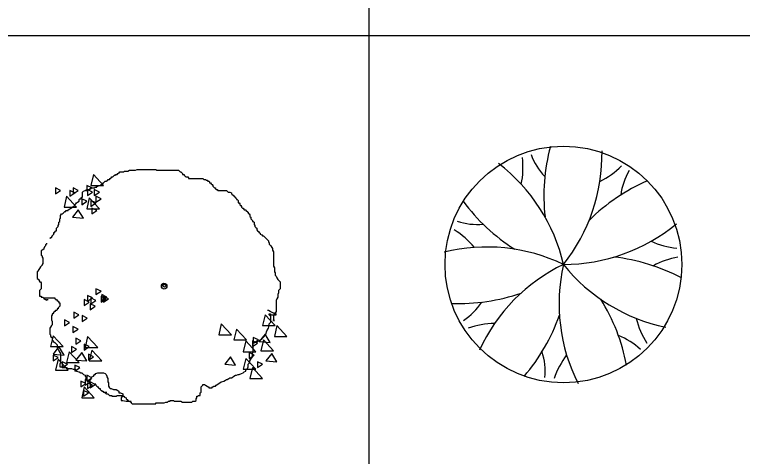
# Model space of a CAD drawing. Header units: inches. Extents: x 7658 to 73799, y 48 to 40262.
# Drawn here: x 53271 to 57548, y 17450 to 20051 of the extents above; entities that cross this region are included whole.
import ezdxf

# ---------------------------------------------------------------- set-up
doc = ezdxf.new("R2010")
doc.units = ezdxf.units.IN
doc.layers.add('www.cad-blocks.net', color=7, linetype='Continuous')

# ---------------------------------------------------------------- blocks, each defined once
blk = doc.blocks.new('A$C516926BB')
for p, q in [((43.9625, 38.5194), (43.9625, 0)), ((0, 19.2339), (62.4121, 19.2339))]:
    blk.add_line(p, q)
blk = doc.blocks.new('A$C1D453E98')
for p, q in [((0.5332, 1.3667), (0.5431, 1.3716)), ((0.5431, 1.3716), (0.5776, 1.3716)), ((0.5776, 1.3716), (0.5875, 1.3765)), ((0.5875, 1.3765), (0.6961, 1.3765)), ((0.6961, 1.3765), (0.7011, 1.3716)), ((0.7011, 1.3716), (0.8294, 1.3716)), ((0.8294, 1.3716), (0.8393, 1.3617)), ((0.3308, 1.3469), (0.316, 1.2828)), ((0.39, 1.2828), (0.3308, 1.3469)), ((0.4295, 1.3223), (0.4345, 1.3272)), ((0.4345, 1.3272), (0.4394, 1.3321)), ((0.4394, 1.3321), (0.4443, 1.3321)), ((0.4443, 1.3321), (0.4493, 1.3371)), ((0.4493, 1.3371), (0.4542, 1.342)), ((0.4542, 1.342), (0.4592, 1.342)), ((0.4592, 1.3469), (0.469, 1.3469)), ((0.4592, 1.342), (0.4592, 1.3469)), ((0.469, 1.3469), (0.474, 1.3519)), ((0.474, 1.3519), (0.4789, 1.3568)), ((0.4789, 1.3568), (0.4838, 1.3568)), ((0.4838, 1.3617), (0.5085, 1.3617)), ((0.4838, 1.3568), (0.4838, 1.3617)), ((0.5085, 1.3617), (0.5135, 1.3667)), ((0.5135, 1.3667), (0.5332, 1.3667)), ((0.8393, 1.3617), (0.8443, 1.3617)), ((0.8443, 1.3617), (0.8492, 1.3568)), ((0.8492, 1.3568), (0.8541, 1.3519)), ((0.8541, 1.3519), (0.8541, 1.3469)), ((0.8541, 1.3469), (0.864, 1.3469)), ((0.864, 1.3469), (0.864, 1.342)), ((0.864, 1.342), (0.8689, 1.3371)), ((0.8689, 1.3371), (0.8739, 1.3321)), ((0.8739, 1.3321), (0.8838, 1.3321)), ((0.8838, 1.3321), (0.8887, 1.3272)), ((0.8887, 1.3272), (0.8887, 1.3223)), ((0.3703, 1.2828), (0.3752, 1.2877)), ((0.3752, 1.2877), (0.3851, 1.2927)), ((0.3851, 1.2927), (0.39, 1.2976)), ((0.39, 1.2976), (0.395, 1.3025)), ((0.395, 1.3025), (0.3999, 1.3075)), ((0.3999, 1.3075), (0.4048, 1.3075)), ((0.4048, 1.3075), (0.4147, 1.3124)), ((0.4147, 1.3173), (0.4246, 1.3173)), ((0.4147, 1.3124), (0.4147, 1.3173)), ((0.4246, 1.3173), (0.4295, 1.3223)), ((0.8887, 1.3223), (0.9726, 1.3223)), ((0.9726, 1.3223), (0.9776, 1.3173)), ((0.9776, 1.3173), (0.9874, 1.3173)), ((0.9874, 1.3173), (0.9924, 1.3124)), ((0.9924, 1.3124), (0.9973, 1.3124)), ((0.9973, 1.3124), (1.0022, 1.3075)), ((1.0022, 1.3075), (1.0072, 1.3075)), ((1.0072, 1.3075), (1.0121, 1.3025)), ((1.0121, 1.3025), (1.0121, 1.2976)), ((1.0121, 1.2976), (1.0171, 1.2976)), ((1.0171, 1.2976), (1.022, 1.2927)), ((1.022, 1.2927), (1.0269, 1.2877)), ((1.0269, 1.2877), (1.0319, 1.2828)), ((0.1086, 1.268), (0.1086, 1.2335)), ((0.1382, 1.2532), (0.1086, 1.268)), ((0.1086, 1.2335), (0.1382, 1.2532)), ((0.1925, 1.2532), (0.1925, 1.2187)), ((0.2222, 1.2384), (0.1925, 1.2532)), ((0.2419, 1.2532), (0.2123, 1.268)), ((0.2123, 1.268), (0.2123, 1.2335)), ((0.2123, 1.2335), (0.2419, 1.2532)), ((0.2666, 1.2433), (0.2715, 1.2483)), ((0.2666, 1.2137), (0.2666, 1.2433)), ((0.2715, 1.2483), (0.2814, 1.2532)), ((0.2814, 1.2532), (0.2913, 1.2581)), ((0.2913, 1.2828), (0.2913, 1.2483)), ((0.3209, 1.268), (0.2913, 1.2828)), ((0.2913, 1.2483), (0.3209, 1.268)), ((0.2913, 1.2581), (0.3061, 1.2581)), ((0.2962, 1.2581), (0.2962, 1.2236)), ((0.3259, 1.2433), (0.2962, 1.2581)), ((0.2962, 1.2236), (0.3259, 1.2433)), ((0.3061, 1.2581), (0.316, 1.268)), ((0.316, 1.2828), (0.39, 1.2828)), ((0.316, 1.268), (0.3357, 1.268)), ((0.3357, 1.268), (0.3407, 1.2729)), ((0.3357, 1.2581), (0.3357, 1.2236)), ((0.3654, 1.2433), (0.3357, 1.2581)), ((0.3357, 1.2236), (0.3654, 1.2433)), ((0.3407, 1.2729), (0.3505, 1.2729)), ((0.3505, 1.2779), (0.3555, 1.2779)), ((0.3505, 1.2729), (0.3505, 1.2779)), ((0.3555, 1.2779), (0.3654, 1.2828)), ((0.3654, 1.2828), (0.3703, 1.2828)), ((1.0319, 1.2828), (1.0319, 1.2779)), ((1.0319, 1.2779), (1.0417, 1.268)), ((1.0417, 1.268), (1.0467, 1.268)), ((1.0467, 1.268), (1.0467, 1.2631)), ((1.0467, 1.2631), (1.0516, 1.2581)), ((1.0516, 1.2581), (1.0566, 1.2581)), ((1.0566, 1.2581), (1.0615, 1.2532)), ((1.0615, 1.2532), (1.1109, 1.2532)), ((1.1109, 1.2532), (1.1158, 1.2483)), ((1.1158, 1.2483), (1.1207, 1.2433)), ((1.1207, 1.2433), (1.1306, 1.2433)), ((1.1306, 1.2433), (1.1405, 1.2384)), ((0.1728, 1.2187), (0.158, 1.1545)), ((0.232, 1.1545), (0.1728, 1.2187)), ((0.1925, 1.2187), (0.2222, 1.2384)), ((0.2469, 1.1989), (0.2518, 1.2039)), ((0.2469, 1.1891), (0.2469, 1.1989)), ((0.2518, 1.2039), (0.2567, 1.2039)), ((0.2567, 1.2039), (0.2617, 1.2137)), ((0.2617, 1.2137), (0.2666, 1.2137)), ((0.2617, 1.2039), (0.2617, 1.1693)), ((0.2913, 1.1891), (0.2617, 1.2039)), ((0.3061, 1.2088), (0.2913, 1.1447)), ((0.3654, 1.1447), (0.3061, 1.2088)), ((0.3456, 1.2187), (0.3456, 1.1841)), ((0.3752, 1.2039), (0.3456, 1.2187)), ((0.3456, 1.1841), (0.3752, 1.2039)), ((1.1405, 1.2384), (1.1405, 1.2335)), ((1.1405, 1.2335), (1.1454, 1.2285)), ((1.1454, 1.2285), (1.1553, 1.2236)), ((1.1553, 1.2236), (1.1553, 1.2187)), ((1.1553, 1.2187), (1.1652, 1.2137)), ((1.1652, 1.2137), (1.1652, 1.2088)), ((1.1652, 1.2088), (1.1701, 1.2039)), ((1.1701, 1.2039), (1.1701, 1.1989)), ((1.1701, 1.1989), (1.175, 1.1989)), ((1.175, 1.1989), (1.18, 1.194)), ((0.2074, 1.1545), (0.2123, 1.1595)), ((0.2123, 1.1595), (0.2222, 1.1644)), ((0.2222, 1.1693), (0.2271, 1.1743)), ((0.2222, 1.1644), (0.2222, 1.1693)), ((0.2271, 1.1743), (0.232, 1.1792)), ((0.232, 1.1792), (0.237, 1.1841)), ((0.237, 1.1841), (0.2469, 1.1891)), ((0.2617, 1.1693), (0.2913, 1.1891)), ((0.316, 1.194), (0.316, 1.1595)), ((0.3456, 1.1792), (0.316, 1.194)), ((0.316, 1.1595), (0.3456, 1.1792)), ((1.18, 1.194), (1.18, 1.1792)), ((1.18, 1.1792), (1.1849, 1.1792)), ((1.1849, 1.1792), (1.1899, 1.1743)), ((1.1899, 1.1743), (1.1899, 1.1693)), ((1.1899, 1.1693), (1.1948, 1.1644)), ((1.1948, 1.1644), (1.1997, 1.1595)), ((1.1997, 1.1595), (1.1997, 1.1545)), ((0.1382, 1.1052), (0.1432, 1.115)), ((0.1432, 1.115), (0.1481, 1.115)), ((0.1481, 1.115), (0.1531, 1.12)), ((0.1531, 1.12), (0.158, 1.1249)), ((0.158, 1.1545), (0.232, 1.1545)), ((0.158, 1.1249), (0.1629, 1.1298)), ((0.1629, 1.1298), (0.1679, 1.1298)), ((0.1679, 1.1348), (0.1827, 1.1348)), ((0.1679, 1.1298), (0.1679, 1.1348)), ((0.1827, 1.1397), (0.1925, 1.1447)), ((0.1827, 1.1348), (0.1827, 1.1397)), ((0.1925, 1.1447), (0.1975, 1.1496)), ((0.1975, 1.1496), (0.2074, 1.1545)), ((0.2419, 1.1397), (0.2074, 1.0953)), ((0.2715, 1.0904), (0.2419, 1.1397)), ((0.2913, 1.1447), (0.3654, 1.1447)), ((0.3209, 1.1496), (0.3209, 1.115)), ((0.3505, 1.1348), (0.3209, 1.1496)), ((0.3209, 1.115), (0.3505, 1.1348)), ((1.1997, 1.1545), (1.2047, 1.1496)), ((1.2047, 1.1496), (1.2096, 1.1496)), ((1.2096, 1.1496), (1.2145, 1.1397)), ((1.2145, 1.1397), (1.2244, 1.1397)), ((1.2244, 1.1397), (1.2244, 1.1348)), ((1.2244, 1.1348), (1.2343, 1.1298)), ((1.2343, 1.1298), (1.2343, 1.1249)), ((1.2343, 1.1249), (1.2392, 1.1249)), ((1.2392, 1.1249), (1.2392, 1.12)), ((1.2392, 1.12), (1.2442, 1.115)), ((1.2442, 1.115), (1.2491, 1.1101)), ((0.1284, 1.0657), (0.1333, 1.0706)), ((0.1333, 1.0854), (0.1382, 1.0904)), ((0.1333, 1.0706), (0.1333, 1.0854)), ((0.1382, 1.0904), (0.1382, 1.1052)), ((0.2074, 1.0953), (0.2715, 1.0904)), ((1.2491, 1.1101), (1.2491, 1.1002)), ((1.2491, 1.1002), (1.254, 1.0953)), ((1.254, 1.0953), (1.254, 1.0854)), ((1.254, 1.0854), (1.2639, 1.0756)), ((1.2639, 1.0756), (1.2639, 1.0706)), ((1.2639, 1.0706), (1.2689, 1.0706)), ((1.2689, 1.0706), (1.2738, 1.0657)), ((0.1136, 1.0312), (0.1185, 1.0361)), ((0.1136, 1.0164), (0.1136, 1.0312)), ((0.1185, 1.0361), (0.1234, 1.041)), ((0.1234, 1.041), (0.1234, 1.0509)), ((0.1234, 1.0509), (0.1284, 1.0509)), ((0.1284, 1.0509), (0.1284, 1.0657)), ((1.2738, 1.0657), (1.2738, 1.0509)), ((1.2738, 1.0509), (1.2787, 1.0509)), ((1.2787, 1.0509), (1.2787, 1.041)), ((1.2787, 1.041), (1.2837, 1.0361)), ((1.2837, 1.0361), (1.2886, 1.0312)), ((1.2886, 1.0312), (1.2886, 1.0213)), ((0.0889, 0.9868), (0.0938, 0.9917)), ((0.0889, 0.9818), (0.0889, 0.9868)), ((0.0938, 0.9917), (0.0987, 0.9966)), ((0.0987, 1.0065), (0.1037, 1.0065)), ((0.0987, 0.9966), (0.0987, 1.0065)), ((0.1037, 1.0114), (0.1086, 1.0114)), ((0.1037, 1.0065), (0.1037, 1.0114)), ((0.1086, 1.0164), (0.1136, 1.0164)), ((0.1086, 1.0114), (0.1086, 1.0164)), ((1.2886, 1.0213), (1.2935, 1.0164)), ((1.2935, 1.0164), (1.2985, 1.0114)), ((1.2985, 1.0114), (1.3034, 1.0065)), ((1.3034, 1.0065), (1.3083, 1.0016)), ((1.3083, 1.0016), (1.3083, 0.9966)), ((1.3083, 0.9966), (1.3182, 0.9917)), ((1.3182, 0.9917), (1.3232, 0.9868)), ((1.3232, 0.9868), (1.3281, 0.9868)), ((1.3281, 0.9868), (1.333, 0.9818)), ((0.0543, 0.9424), (0.0543, 0.9374)), ((0.0741, 0.972), (0.079, 0.972)), ((0.079, 0.9769), (0.0839, 0.9769)), ((0.079, 0.972), (0.079, 0.9769)), ((0.0839, 0.9769), (0.0889, 0.9818)), ((1.333, 0.9818), (1.338, 0.9769)), ((1.338, 0.9769), (1.3429, 0.972)), ((1.3429, 0.972), (1.3478, 0.967)), ((1.3478, 0.967), (1.3528, 0.9621)), ((1.3528, 0.9621), (1.3577, 0.9572)), ((1.3577, 0.9572), (1.3577, 0.9522)), ((1.3577, 0.9522), (1.3627, 0.9424)), ((1.3627, 0.9424), (1.3627, 0.9374)), ((0.0296, 0.9029), (0.0247, 0.898)), ((0.0395, 0.9078), (0.0296, 0.9029)), ((0.0444, 0.9226), (0.0395, 0.9128)), ((0.0395, 0.9128), (0.0395, 0.9078)), ((0.0494, 0.9276), (0.0444, 0.9226)), ((0.0543, 0.9374), (0.0494, 0.9325)), ((0.0494, 0.9325), (0.0494, 0.9276)), ((1.3627, 0.9374), (1.3725, 0.9276)), ((1.3725, 0.9276), (1.3775, 0.9177)), ((1.3775, 0.9177), (1.3824, 0.9128)), ((1.3824, 0.9128), (1.3824, 0.9029)), ((1.3824, 0.9029), (1.3873, 0.893)), ((0.0247, 0.898), (0.0247, 0.8733)), ((0.0247, 0.8733), (0.0296, 0.8684)), ((0.0296, 0.8684), (0.0296, 0.8585)), ((0.0296, 0.8585), (0.0346, 0.8585)), ((0.0346, 0.8585), (0.0346, 0.819)), ((1.3873, 0.893), (1.3873, 0.8091)), ((0.0296, 0.8141), (0.0197, 0.8042)), ((0.0296, 0.819), (0.0296, 0.8141)), ((0.0346, 0.819), (0.0296, 0.819)), ((0.0049, 0.7795), (0, 0.7746)), ((0, 0.7746), (0, 0.7351)), ((0.0099, 0.7894), (0.0049, 0.7795)), ((0.0148, 0.7943), (0.0099, 0.7894)), ((0.0197, 0.8042), (0.0148, 0.7943)), ((1.3873, 0.8091), (1.3923, 0.7993)), ((1.3923, 0.7993), (1.3923, 0.7746)), ((1.3923, 0.7746), (1.3972, 0.7697)), ((0, 0.7351), (0.0099, 0.7302)), ((0.0099, 0.7302), (0.0099, 0.7253)), ((1.3972, 0.7697), (1.3972, 0.7549)), ((1.3972, 0.7549), (1.4022, 0.7499)), ((1.4022, 0.7499), (1.4071, 0.7401)), ((1.4071, 0.7401), (1.412, 0.7302)), ((1.412, 0.7302), (1.417, 0.7253)), ((0.0099, 0.7253), (0.0148, 0.7203)), ((0.0148, 0.7203), (0.0148, 0.7154)), ((0.0148, 0.7154), (0.0197, 0.7154)), ((0.0197, 0.7154), (0.0247, 0.7105)), ((0.0247, 0.7105), (0.0247, 0.6759)), ((1.417, 0.7253), (1.4219, 0.7203)), ((1.4219, 0.7203), (1.4268, 0.7154)), ((1.4268, 0.7154), (1.4268, 0.6759)), ((0.0197, 0.671), (0.0148, 0.6661)), ((0.0148, 0.6661), (0.0148, 0.6315)), ((0.0247, 0.6759), (0.0197, 0.671)), ((0.3456, 0.6759), (0.3456, 0.6414)), ((0.3752, 0.6611), (0.3456, 0.6759)), ((0.3456, 0.6414), (0.3752, 0.6611)), ((1.417, 0.6513), (1.412, 0.6414)), ((1.4268, 0.6759), (1.417, 0.6661)), ((1.417, 0.6661), (1.417, 0.6513)), ((0.0148, 0.6315), (0.0247, 0.6315)), ((0.0247, 0.6315), (0.0247, 0.6266)), ((0.0247, 0.6266), (0.0346, 0.6266)), ((0.0346, 0.6266), (0.0395, 0.6217)), ((0.0395, 0.6217), (0.1037, 0.6217)), ((0.0395, 0.6217), (0.0395, 0.6167)), ((0.0395, 0.6167), (0.0444, 0.6167)), ((0.0444, 0.6167), (0.0494, 0.6118)), ((0.0494, 0.6118), (0.0543, 0.6118)), ((0.0543, 0.6069), (0.0592, 0.6118)), ((0.0543, 0.6118), (0.0543, 0.6069)), ((0.0592, 0.6118), (0.0642, 0.6118)), ((0.1037, 0.6217), (0.1037, 0.6167)), ((0.1037, 0.6167), (0.1086, 0.6167)), ((0.1086, 0.6167), (0.1086, 0.6118)), ((0.1086, 0.6118), (0.1136, 0.6118)), ((0.1136, 0.6118), (0.1185, 0.6069)), ((0.1185, 0.6069), (0.1234, 0.6019)), ((0.1234, 0.6019), (0.1284, 0.597)), ((0.2765, 0.6118), (0.2765, 0.5773)), ((0.3061, 0.597), (0.2765, 0.6118)), ((0.2962, 0.6365), (0.2962, 0.6019)), ((0.3259, 0.6217), (0.2962, 0.6365)), ((0.2962, 0.6019), (0.3259, 0.6217)), ((0.316, 0.6217), (0.316, 0.5871)), ((0.3456, 0.6069), (0.316, 0.6217)), ((0.316, 0.5871), (0.3456, 0.6069)), ((0.3752, 0.6315), (0.3752, 0.597)), ((0.4048, 0.6167), (0.3752, 0.6315)), ((0.3752, 0.597), (0.4048, 0.6167)), ((0.3802, 0.6414), (0.3802, 0.6069)), ((0.4098, 0.6266), (0.3802, 0.6414)), ((0.3802, 0.6069), (0.4098, 0.6266)), ((0.39, 0.6315), (0.39, 0.597)), ((0.4197, 0.6167), (0.39, 0.6315)), ((0.39, 0.597), (0.4197, 0.6167)), ((1.4071, 0.6167), (1.4022, 0.6069)), ((1.4022, 0.6069), (1.4022, 0.5427)), ((1.412, 0.6266), (1.4071, 0.6167)), ((1.412, 0.6414), (1.412, 0.6266)), ((0.1185, 0.5575), (0.1185, 0.5526)), ((0.1234, 0.5575), (0.1185, 0.5575)), ((0.1284, 0.5674), (0.1234, 0.5625)), ((0.1234, 0.5625), (0.1234, 0.5575)), ((0.1284, 0.597), (0.1284, 0.5921)), ((0.1284, 0.5921), (0.1333, 0.5921)), ((0.1333, 0.5723), (0.1284, 0.5674)), ((0.1333, 0.5921), (0.1333, 0.5723)), ((0.2765, 0.5773), (0.3061, 0.597)), ((0.311, 0.5871), (0.311, 0.5526)), ((0.3407, 0.5723), (0.311, 0.5871)), ((0.311, 0.5526), (0.3407, 0.5723)), ((0.0839, 0.5181), (0.0839, 0.4934)), ((0.0889, 0.5181), (0.0839, 0.5181)), ((0.0889, 0.5279), (0.0889, 0.5181)), ((0.0938, 0.5279), (0.0889, 0.5279)), ((0.0987, 0.5378), (0.0938, 0.5329)), ((0.0938, 0.5329), (0.0938, 0.5279)), ((0.1037, 0.5427), (0.0987, 0.5378)), ((0.1086, 0.5477), (0.1037, 0.5427)), ((0.1136, 0.5477), (0.1086, 0.5477)), ((0.1185, 0.5526), (0.1136, 0.5477)), ((0.2453, 0.5225), (0.2157, 0.5373)), ((0.2157, 0.5373), (0.2157, 0.5028)), ((0.2157, 0.5028), (0.2453, 0.5225)), ((0.265, 0.5176), (0.265, 0.483)), ((0.2947, 0.5028), (0.265, 0.5176)), ((1.338, 0.523), (1.3232, 0.4588)), ((1.3972, 0.4588), (1.338, 0.523)), ((1.3577, 0.5477), (1.3528, 0.5477)), ((1.3676, 0.5427), (1.3577, 0.5477)), ((1.3627, 0.5279), (1.3676, 0.5279)), ((1.3627, 0.523), (1.3627, 0.5279)), ((1.3725, 0.5131), (1.3627, 0.523)), ((1.3873, 0.5329), (1.3676, 0.5427)), ((1.3676, 0.5279), (1.3725, 0.523)), ((1.3725, 0.523), (1.4022, 0.523)), ((1.3923, 0.5329), (1.3873, 0.5329)), ((1.3923, 0.5279), (1.3873, 0.5181)), ((1.3873, 0.5181), (1.3873, 0.4884)), ((1.3972, 0.5279), (1.3923, 0.5329)), ((1.3972, 0.5329), (1.3923, 0.5279)), ((1.4022, 0.5427), (1.3972, 0.5329)), ((1.4022, 0.5279), (1.3972, 0.5279)), ((1.4022, 0.523), (1.4022, 0.5279)), ((0.0839, 0.4934), (0.0889, 0.4835)), ((0.0889, 0.4835), (0.0889, 0.4638)), ((0.1614, 0.4929), (0.1614, 0.4584)), ((0.191, 0.4781), (0.1614, 0.4929)), ((0.1614, 0.4584), (0.191, 0.4781)), ((0.265, 0.483), (0.2947, 0.5028)), ((1.3627, 0.4687), (1.3725, 0.4786)), ((1.3725, 0.4786), (1.3725, 0.5131)), ((1.3873, 0.4884), (1.3873, 0.4934)), ((1.3923, 0.4884), (1.3873, 0.4884)), ((1.3873, 0.4884), (1.3923, 0.4884)), ((0.079, 0.449), (0.0741, 0.444)), ((0.0741, 0.444), (0.0741, 0.4095)), ((0.0839, 0.4588), (0.079, 0.449)), ((0.0889, 0.4638), (0.0839, 0.4588)), ((0.2107, 0.4534), (0.2107, 0.4189)), ((0.2404, 0.4386), (0.2107, 0.4534)), ((0.2107, 0.4189), (0.2404, 0.4386)), ((1.0812, 0.4687), (1.0664, 0.4046)), ((1.1405, 0.4046), (1.0812, 0.4687)), ((1.1701, 0.4391), (1.1553, 0.375)), ((1.2294, 0.375), (1.1701, 0.4391)), ((1.3232, 0.4588), (1.3972, 0.4588)), ((1.3429, 0.4095), (1.3478, 0.4292)), ((1.3478, 0.4292), (1.3577, 0.444)), ((1.3577, 0.444), (1.3627, 0.4588)), ((1.3627, 0.4588), (1.3627, 0.4687)), ((1.4071, 0.4588), (1.3923, 0.3947)), ((1.4663, 0.3947), (1.4071, 0.4588)), ((0.0741, 0.4095), (0.079, 0.4046)), ((0.079, 0.4046), (0.079, 0.3947)), ((0.0938, 0.3996), (0.079, 0.3355)), ((0.079, 0.3947), (0.0889, 0.3898)), ((0.0889, 0.3898), (0.0889, 0.375)), ((0.1531, 0.3355), (0.0938, 0.3996)), ((0.2962, 0.3947), (0.2814, 0.3306)), ((0.3555, 0.3306), (0.2962, 0.3947)), ((1.0664, 0.4046), (1.1405, 0.4046)), ((1.2689, 0.3898), (1.2689, 0.3552)), ((1.2985, 0.375), (1.2689, 0.3898)), ((1.338, 0.4095), (1.3034, 0.3651)), ((1.3232, 0.3848), (1.333, 0.3947)), ((1.333, 0.3947), (1.3429, 0.4095)), ((1.3676, 0.3602), (1.338, 0.4095)), ((1.3923, 0.3947), (1.4663, 0.3947)), ((0.0889, 0.375), (0.0938, 0.37)), ((0.0938, 0.37), (0.0938, 0.3651)), ((0.0938, 0.3651), (0.1037, 0.3602)), ((0.1037, 0.3602), (0.1086, 0.3552)), ((0.1086, 0.3552), (0.1136, 0.3503)), ((0.1136, 0.3503), (0.1185, 0.3454)), ((0.1185, 0.3454), (0.1185, 0.3306)), ((0.2271, 0.3848), (0.2271, 0.3503)), ((0.2567, 0.37), (0.2271, 0.3848)), ((0.2271, 0.3503), (0.2567, 0.37)), ((0.2765, 0.3503), (0.2765, 0.3158)), ((0.3061, 0.3355), (0.2765, 0.3503)), ((1.1553, 0.375), (1.2294, 0.375)), ((1.2244, 0.37), (1.2096, 0.3059)), ((1.2837, 0.3059), (1.2244, 0.37)), ((1.2639, 0.37), (1.2639, 0.3355)), ((1.2935, 0.3552), (1.2639, 0.37)), ((1.2639, 0.3355), (1.2935, 0.3552)), ((1.2689, 0.3552), (1.2985, 0.375)), ((1.2689, 0.3602), (1.2787, 0.3602)), ((1.2689, 0.3059), (1.2689, 0.3602)), ((1.2787, 0.3602), (1.2886, 0.3651)), ((1.2886, 0.3651), (1.2935, 0.3651)), ((1.2935, 0.3651), (1.2985, 0.37)), ((1.2985, 0.37), (1.3034, 0.37)), ((1.3034, 0.37), (1.3083, 0.375)), ((1.3034, 0.3651), (1.3676, 0.3602)), ((1.3083, 0.375), (1.3182, 0.3799)), ((1.3281, 0.375), (1.3133, 0.3108)), ((1.3182, 0.3799), (1.3232, 0.3848)), ((1.3873, 0.3108), (1.3281, 0.375)), ((0.079, 0.3355), (0.1531, 0.3355)), ((0.1284, 0.3355), (0.0938, 0.2911)), ((0.1185, 0.3306), (0.1284, 0.3108)), ((0.158, 0.2862), (0.1284, 0.3355)), ((0.1284, 0.3108), (0.1333, 0.301)), ((0.1333, 0.301), (0.1382, 0.296)), ((0.1876, 0.3059), (0.1728, 0.2418)), ((0.2469, 0.2418), (0.1876, 0.3059)), ((0.232, 0.3207), (0.2024, 0.3355)), ((0.2024, 0.3355), (0.2024, 0.301)), ((0.2024, 0.301), (0.232, 0.3207)), ((0.2617, 0.301), (0.2271, 0.2566)), ((0.2913, 0.2516), (0.2617, 0.301)), ((0.2765, 0.3158), (0.3061, 0.3355)), ((0.2814, 0.3306), (0.3555, 0.3306)), ((0.3209, 0.3158), (0.3061, 0.2516)), ((0.3802, 0.2516), (0.3209, 0.3158)), ((1.2096, 0.3059), (1.2837, 0.3059)), ((1.2442, 0.301), (1.2442, 0.2664)), ((1.2738, 0.2862), (1.2442, 0.301)), ((1.2639, 0.296), (1.2689, 0.3059)), ((1.3133, 0.3108), (1.3873, 0.3108)), ((0.0938, 0.2911), (0.158, 0.2862)), ((0.0938, 0.2862), (0.0938, 0.2516)), ((0.1234, 0.2714), (0.0938, 0.2862)), ((0.0938, 0.2516), (0.1234, 0.2714)), ((0.1234, 0.2615), (0.1086, 0.1974)), ((0.1827, 0.1974), (0.1234, 0.2615)), ((0.1382, 0.296), (0.1382, 0.2418)), ((0.3012, 0.2911), (0.3012, 0.2566)), ((0.3308, 0.2763), (0.3012, 0.2911)), ((0.3012, 0.2566), (0.3308, 0.2763)), ((1.1355, 0.2763), (1.101, 0.2319)), ((1.1652, 0.227), (1.1355, 0.2763)), ((1.2244, 0.2664), (1.2096, 0.2023)), ((1.2837, 0.2023), (1.2244, 0.2664)), ((1.2442, 0.2664), (1.2738, 0.2862)), ((1.2491, 0.2516), (1.254, 0.2615)), ((1.254, 0.2615), (1.2639, 0.2763)), ((1.2639, 0.2763), (1.2639, 0.296)), ((1.3775, 0.296), (1.3429, 0.2516)), ((1.4071, 0.2467), (1.3775, 0.296)), ((0.1382, 0.2418), (0.1333, 0.2319)), ((0.1333, 0.2319), (0.1333, 0.2171)), ((0.1333, 0.2171), (0.1432, 0.2171)), ((0.1432, 0.2171), (0.1481, 0.2122)), ((0.1481, 0.2467), (0.1481, 0.2122)), ((0.1777, 0.2319), (0.1481, 0.2467)), ((0.1481, 0.2122), (0.1777, 0.2319)), ((0.1728, 0.2418), (0.2469, 0.2418)), ((0.2518, 0.2122), (0.2222, 0.227)), ((0.2222, 0.227), (0.2222, 0.1924)), ((0.2271, 0.2566), (0.2913, 0.2516)), ((0.3061, 0.2516), (0.3802, 0.2516)), ((1.101, 0.2319), (1.1652, 0.227)), ((1.2343, 0.2072), (1.2392, 0.2171)), ((1.2392, 0.2319), (1.2491, 0.2418)), ((1.2392, 0.2171), (1.2392, 0.2319)), ((1.2491, 0.2418), (1.2491, 0.2516)), ((1.2935, 0.2467), (1.2935, 0.2122)), ((1.3232, 0.2319), (1.2935, 0.2467)), ((1.2935, 0.2122), (1.3232, 0.2319)), ((1.3429, 0.2516), (1.4071, 0.2467)), ((0.1086, 0.1974), (0.1827, 0.1974)), ((0.1481, 0.2122), (0.1728, 0.2122)), ((0.1728, 0.2122), (0.1827, 0.2072)), ((0.1827, 0.2072), (0.2024, 0.2072)), ((0.2024, 0.2072), (0.2123, 0.2023)), ((0.2123, 0.2023), (0.2222, 0.2023)), ((0.2222, 0.1924), (0.2518, 0.2122)), ((0.2222, 0.2023), (0.232, 0.1924)), ((0.232, 0.1924), (0.2469, 0.1875)), ((0.2469, 0.1875), (0.2567, 0.1826)), ((0.2567, 0.1826), (0.2617, 0.1826)), ((0.2617, 0.1826), (0.2666, 0.1776)), ((0.2666, 0.1776), (0.2715, 0.1727)), ((0.2715, 0.1727), (0.2814, 0.1678)), ((0.3357, 0.1727), (0.3407, 0.1727)), ((0.3357, 0.1678), (0.3357, 0.1727)), ((0.3407, 0.1727), (0.3456, 0.1776)), ((0.3456, 0.1776), (0.3555, 0.1826)), ((0.3555, 0.1826), (0.39, 0.1826)), ((0.39, 0.1826), (0.3999, 0.1776)), ((0.3999, 0.1776), (0.4048, 0.1727)), ((0.4048, 0.1727), (0.4098, 0.1628)), ((1.1701, 0.1678), (1.18, 0.1727)), ((1.18, 0.1727), (1.1849, 0.1727)), ((1.1849, 0.1727), (1.1997, 0.1776)), ((1.1997, 0.1776), (1.2096, 0.1826)), ((1.2096, 0.2023), (1.2837, 0.2023)), ((1.2096, 0.1826), (1.2145, 0.1875)), ((1.2145, 0.1875), (1.2244, 0.1924)), ((1.2244, 0.1974), (1.2343, 0.2072)), ((1.2244, 0.1924), (1.2244, 0.1974)), ((1.2639, 0.2122), (1.2491, 0.148)), ((1.3232, 0.148), (1.2639, 0.2122)), ((0.2567, 0.1332), (0.2567, 0.0987)), ((0.2864, 0.1184), (0.2567, 0.1332)), ((0.2814, 0.1678), (0.2814, 0.1628)), ((0.2814, 0.1628), (0.2864, 0.1579)), ((0.2814, 0.1431), (0.2814, 0.1085)), ((0.311, 0.1283), (0.2814, 0.1431)), ((0.2864, 0.1579), (0.2864, 0.148)), ((0.2864, 0.148), (0.2962, 0.1381)), ((0.2913, 0.1678), (0.2913, 0.1332)), ((0.3209, 0.1529), (0.2913, 0.1678)), ((0.2913, 0.1332), (0.3209, 0.1529)), ((0.2962, 0.1381), (0.2962, 0.1332)), ((0.2962, 0.1332), (0.3061, 0.1332)), ((0.3061, 0.1332), (0.311, 0.1381)), ((0.311, 0.1381), (0.316, 0.1431)), ((0.316, 0.1431), (0.3209, 0.1579)), ((0.3209, 0.1579), (0.3308, 0.1628)), ((0.3308, 0.1628), (0.3357, 0.1678)), ((0.4098, 0.1628), (0.4098, 0.1579)), ((0.4098, 0.1579), (0.4147, 0.148)), ((0.4147, 0.148), (0.4147, 0.1283)), ((1.0812, 0.1283), (1.0961, 0.1332)), ((1.0961, 0.1332), (1.1059, 0.1381)), ((1.1059, 0.1381), (1.1109, 0.1431)), ((1.1109, 0.1431), (1.1158, 0.1431)), ((1.1158, 0.1431), (1.1257, 0.148)), ((1.1257, 0.148), (1.1306, 0.1529)), ((1.1306, 0.1529), (1.1405, 0.1529)), ((1.1405, 0.1529), (1.1504, 0.1579)), ((1.1504, 0.1579), (1.1553, 0.1628)), ((1.1553, 0.1628), (1.1652, 0.1678)), ((1.1652, 0.1678), (1.1701, 0.1678)), ((1.2491, 0.148), (1.3232, 0.148)), ((0.2567, 0.0987), (0.2864, 0.1184)), ((0.2765, 0.0987), (0.2617, 0.0345)), ((0.3357, 0.0345), (0.2765, 0.0987)), ((0.2814, 0.1085), (0.311, 0.1283)), ((0.2962, 0.1233), (0.2962, 0.0888)), ((0.3259, 0.1085), (0.2962, 0.1233)), ((0.2962, 0.0888), (0.3259, 0.1085)), ((0.311, 0.1283), (0.311, 0.0937)), ((0.3407, 0.1135), (0.311, 0.1283)), ((0.311, 0.0937), (0.3407, 0.1135)), ((0.3407, 0.1184), (0.3407, 0.1135)), ((0.3407, 0.1135), (0.3456, 0.1135)), ((0.3456, 0.1135), (0.3456, 0.1085)), ((0.3456, 0.1085), (0.3505, 0.1036)), ((0.3505, 0.1036), (0.3555, 0.0987)), ((0.3555, 0.0987), (0.3604, 0.0937)), ((0.3604, 0.0937), (0.3654, 0.0888)), ((0.3654, 0.0888), (0.3703, 0.0888)), ((0.3703, 0.0888), (0.3703, 0.0839)), ((0.4147, 0.1283), (0.4197, 0.1233)), ((0.4197, 0.1233), (0.4197, 0.1036)), ((0.4197, 0.1036), (0.4246, 0.0937)), ((0.4246, 0.0937), (0.4295, 0.0888)), ((0.4295, 0.0888), (0.4345, 0.0888)), ((0.4345, 0.0888), (0.4493, 0.0839)), ((0.9627, 0.0987), (0.9677, 0.1036)), ((0.9627, 0.0691), (0.9627, 0.0987)), ((0.9677, 0.1036), (0.9726, 0.1085)), ((0.9726, 0.1135), (0.9825, 0.1135)), ((0.9726, 0.1085), (0.9726, 0.1135)), ((0.9825, 0.1135), (0.9874, 0.1085)), ((0.9874, 0.1085), (0.9973, 0.1036)), ((0.9973, 0.1036), (1.0022, 0.0987)), ((1.0022, 0.0987), (1.0072, 0.0987)), ((1.0072, 0.0987), (1.0072, 0.0937)), ((1.0072, 0.0937), (1.0269, 0.0937)), ((1.0269, 0.0987), (1.0319, 0.0987)), ((1.0269, 0.0937), (1.0269, 0.0987)), ((1.0319, 0.0987), (1.0368, 0.1036)), ((1.0368, 0.1036), (1.0467, 0.1036)), ((1.0467, 0.1036), (1.0516, 0.1085)), ((1.0516, 0.1085), (1.0664, 0.1184)), ((1.0664, 0.1184), (1.0812, 0.1283)), ((0.2715, 0.0789), (0.2715, 0.0444)), ((0.3012, 0.0641), (0.2715, 0.0789)), ((0.2715, 0.0444), (0.3012, 0.0641)), ((0.3703, 0.0839), (0.3752, 0.0789)), ((0.3752, 0.0789), (0.3802, 0.0789)), ((0.3802, 0.0789), (0.3802, 0.074)), ((0.3802, 0.074), (0.3851, 0.074)), ((0.3851, 0.074), (0.39, 0.0691)), ((0.39, 0.0691), (0.395, 0.0691)), ((0.39, 0.0691), (0.4098, 0.0691)), ((0.395, 0.0691), (0.3999, 0.0641)), ((0.3999, 0.0641), (0.4098, 0.0592)), ((0.4098, 0.0592), (0.4147, 0.0592)), ((0.4147, 0.0592), (0.4197, 0.0543)), ((0.4197, 0.0543), (0.4246, 0.0493)), ((0.4246, 0.0493), (0.4394, 0.0493)), ((0.4394, 0.0493), (0.4394, 0.0444)), ((0.4394, 0.0444), (0.4641, 0.0444)), ((0.4493, 0.0839), (0.4641, 0.0839)), ((0.4641, 0.0839), (0.474, 0.0789)), ((0.4641, 0.0444), (0.469, 0.0493)), ((0.469, 0.0493), (0.4987, 0.0493)), ((0.474, 0.0789), (0.4789, 0.074)), ((0.4789, 0.074), (0.4789, 0.0641)), ((0.4789, 0.0641), (0.4888, 0.0641)), ((0.4888, 0.0641), (0.5036, 0.0592)), ((0.4987, 0.0444), (0.4937, 0.0345)), ((0.5036, 0.0493), (0.4987, 0.0444)), ((0.4987, 0.0493), (0.5036, 0.0444)), ((0.5036, 0.0592), (0.5036, 0.0493)), ((0.5036, 0.0444), (0.5085, 0.0444)), ((0.5085, 0.0444), (0.5135, 0.0395)), ((0.9381, 0.0345), (0.9381, 0.0444)), ((0.9381, 0.0444), (0.943, 0.0444)), ((0.943, 0.0444), (0.9479, 0.0493)), ((0.9479, 0.0493), (0.9578, 0.0493)), ((0.9578, 0.0641), (0.9627, 0.0691)), ((0.9578, 0.0493), (0.9578, 0.0641)), ((0.2617, 0.0345), (0.3357, 0.0345)), ((0.4937, 0.0345), (0.4937, 0.0197)), ((0.4937, 0.0197), (0.5036, 0.0197)), ((0.5036, 0.0197), (0.5233, 0.0148)), ((0.5135, 0.0395), (0.5233, 0.0345)), ((0.5233, 0.0345), (0.5233, 0.0296)), ((0.5233, 0.0296), (0.5283, 0.0247)), ((0.5233, 0.0148), (0.553, 0.0148)), ((0.5283, 0.0247), (0.5332, 0.0197)), ((0.5332, 0.0197), (0.5431, 0.0148)), ((0.5431, 0.0148), (0.553, 0.0099)), ((0.553, 0.0099), (0.553, 0.0049)), ((0.553, 0.0049), (0.5579, 0)), ((0.6961, 0.0049), (0.7455, 0.0049)), ((0.6961, 0), (0.6961, 0.0049)), ((0.7455, 0.0049), (0.7554, 0.0099)), ((0.7554, 0.0099), (0.7653, 0.0099)), ((0.7653, 0.0099), (0.7702, 0.0148)), ((0.7702, 0.0148), (0.7801, 0.0148)), ((0.7801, 0.0197), (0.7998, 0.0197)), ((0.7801, 0.0148), (0.7801, 0.0197)), ((0.7998, 0.0197), (0.8048, 0.0148)), ((0.8048, 0.0148), (0.8443, 0.0148)), ((0.8443, 0.0148), (0.8541, 0.0099)), ((0.8541, 0.0099), (0.9084, 0.0099)), ((0.9084, 0.0099), (0.9134, 0.0148)), ((0.9134, 0.0148), (0.9282, 0.0148)), ((0.9282, 0.0148), (0.9331, 0.0197)), ((0.9331, 0.0296), (0.9381, 0.0345)), ((0.9331, 0.0197), (0.9331, 0.0296)), ((0.5579, 0), (0.6961, 0))]:
    blk.add_line(p, q)
for centre, major_axis in [((0.7457, 0.6904), (0.0117, 0.0117)), ((0.7421, 0.7025), (0.00396, 0.00396)), ((0.7471, 0.6946), (0.00647, 0.00647))]:
    blk.add_ellipse(centre, major_axis=major_axis, ratio=1, start_param=5.497787, end_param=11.780972)
blk = doc.blocks.new('A$C551E19BD')
blk.add_circle((0.7011, 0.6995), 0.6951)
for centre, radius, start, end in [((1.7023, 1.1015), 1.1163, 164.9199, 186.3071), ((-0.0371, 1.2695), 0.5007, 348.577, 6.6511), ((0.8645, 1.4778), 0.3778, 200.5483, 223.8176), ((-0.114, 1.3479), 1.0415, 321.4984, 1.0521), ((-0.314, 0.4665), 1.0415, 12.927, 52.4806), ((0.6865, 1.632), 0.5007, 297.1484, 315.2226), ((1.4114, 1.057), 0.3778, 149.1197, 172.389), ((1.6396, 0.1674), 1.1163, 113.4913, 134.8785), ((1.011, 1.7329), 1.1163, 216.3485, 237.7357), ((0.1945, 1.3125), 0.3778, 251.9768, 275.2462), ((-0.2048, 0.4778), 0.5007, 40.0055, 58.0797), ((0.6998, 1.741), 1.0415, 270.0699, 309.6235), ((1.421, 1.2924), 0.5007, 245.7198, 263.794), ((0.2504, -0.2393), 1.0415, 64.3556, 103.9092), ((0.8702, -0.366), 1.1163, 62.0627, 83.45), ((1.4234, 0.3671), 0.3778, 97.6911, 120.9604), ((1.1541, -0.2382), 1.0415, 115.7842, 155.3378), ((1.7167, 0.469), 1.0415, 167.2127, 206.7664), ((1.5145, 1.3499), 1.0415, 218.6413, 258.1949), ((0.0864, 1.5862), 1.1163, 267.777, 289.1642), ((-0.094, 0.6857), 0.3778, 303.4054, 326.6747), ((-0.0265, -0.097), 1.1163, 10.6342, 32.0214), ((-0.3754, 0.7718), 1.1163, 319.2056, 340.5928), ((0.3096, -0.147), 0.5007, 91.4341, 109.5083), ((1.6134, 0.5063), 0.5007, 194.2913, 212.3654), ((0.8915, -0.0725), 0.3778, 46.2625, 69.5319), ((0.2162, 0.0693), 0.3778, 354.834, 18.1033), ((1.1188, -0.1343), 0.5007, 142.8627, 160.9368)]:
    blk.add_arc(centre, radius, start, end)

msp = doc.modelspace()

# ---------------------------------------------------------------- block references
at = {"xscale": 1000, "yscale": 1000, "zscale": 1000}
for name, p in [('A$C551E19BD', (55791.1, 17883.3)), ('A$C1D453E98', (53403.2, 17764.7))]:
    msp.add_blockref(name, p, dxfattribs=at)
at = {"layer": 'www.cad-blocks.net', "color": 155, "true_color": 0x546d8e, "xscale": 1000, "yscale": 1000, "zscale": 1000}
msp.add_blockref('A$C516926BB', (11386.7, 694.4), dxfattribs=at)

doc.saveas('drawing.dxf')
